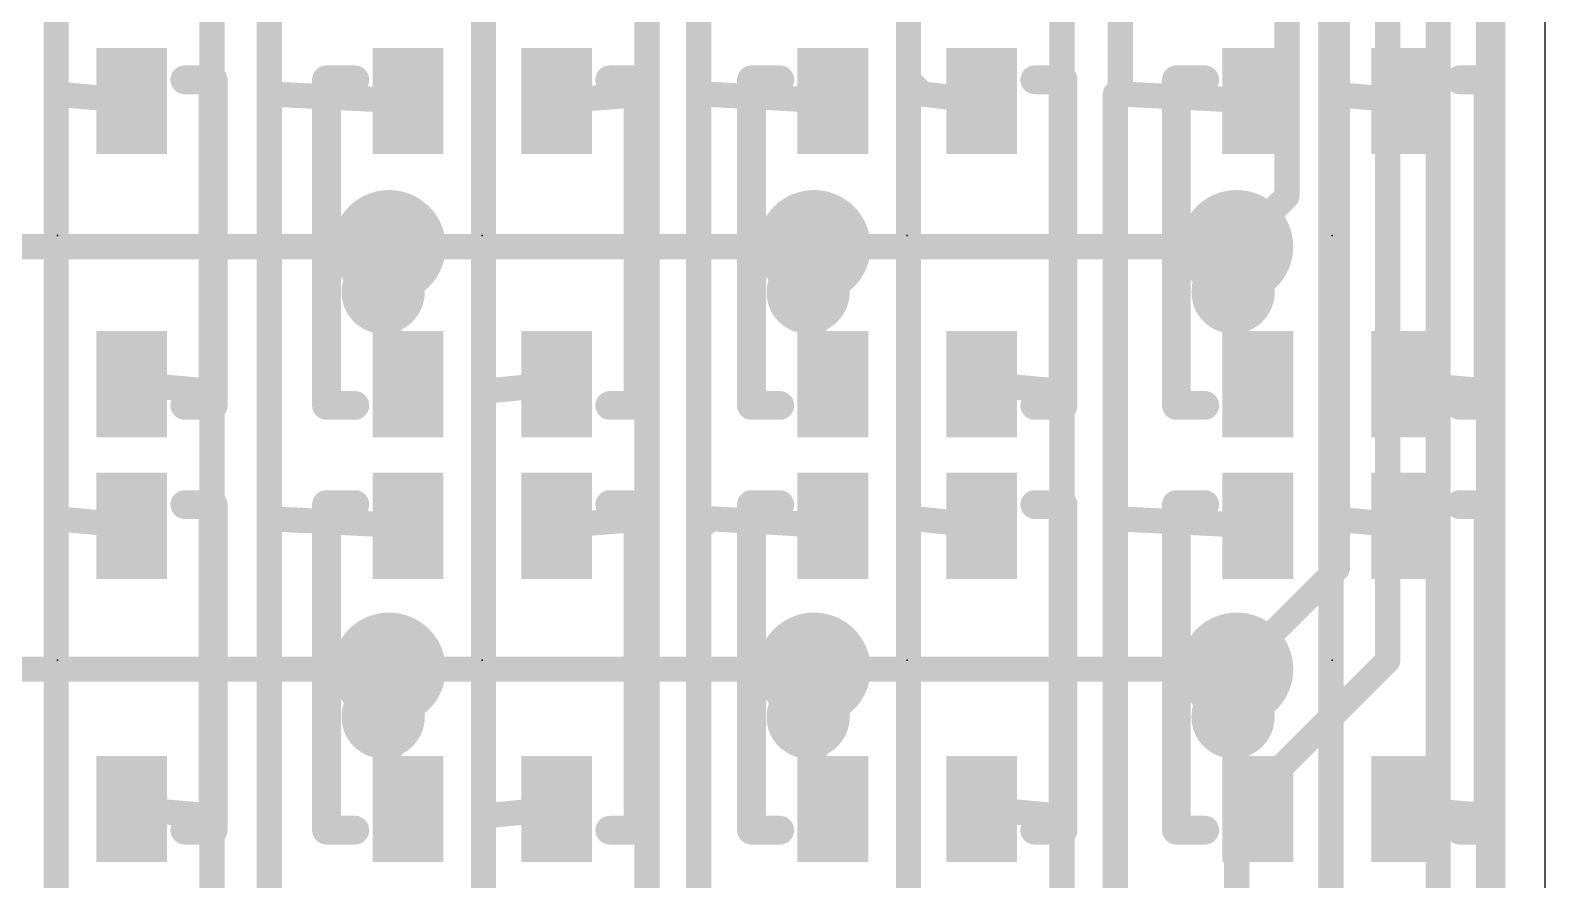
# Model space of a CAD drawing. Extents: x -9.9 to 44.1, y -5.1 to 53.3.
# Drawn here: x 28.31 to 39, y 15.15 to 21.15 of the extents above; entities that cross this region are included whole.
import ezdxf

# ---------------------------------------------------------------- set-up
doc = ezdxf.new("R2010")
doc.units = 0
for name, color, linetype in [('1', 12, 'CONTINUOUS'), ('16', 132, 'CONTINUOUS'), ('18', 110, 'CONTINUOUS'), ('20', 53, 'CONTINUOUS'), ('21', 40, 'CONTINUOUS'), ('23', 40, 'CONTINUOUS'), ('31', 253, 'CONTINUOUS')]:
    doc.layers.add(name, color=color, linetype=linetype)

# ---------------------------------------------------------------- blocks, each defined once
blk = doc.blocks.new('RECT')
blk.add_solid([(-0.5, -0.5), (0.5, -0.5), (-0.5, 0.5), (0.5, 0.5)])
blk = doc.blocks.new('ROUNDV')
at = {"const_width": 0.5}
blk.add_lwpolyline([(0, -0.25, 1), (0, 0.25, 1), (0, -0.25)], format="xyb", dxfattribs=at)

msp = doc.modelspace()

# ---------------------------------------------------------------- linework, layer by layer
at = {"layer": '1', "const_width": 0.1778}
for points in [[(28.4917, 20.7), (28.4917, 23.7)], [(29.996, 23.7), (29.996, 20.7)], [(32.663, 23.7), (32.663, 20.7)], [(37.4917, 23.7), (37.4917, 20.7)], [(33.0273, 23.592), (33.0273, 20.671)], [(34.5083, 23.592), (34.5083, 20.798)], [(36.0045, 21.6901), (36.0045, 20.7)], [(38.632, 21.687), (38.632, 18.6)], [(29.5917, 21.56), (29.5917, 18.6)], [(31.5083, 18.6), (31.5083, 21.56)], [(35.5917, 18.6), (35.5917, 21.6)], [(34.5083, 20.798), (34.5083, 17.75)], [(34.6063, 20.7), (34.5083, 20.798)], [(28.4917, 17.7), (28.4917, 20.7)], [(29.025, 20.65), (28.4917, 20.7)], [(29.996, 20.7), (29.996, 17.7)], [(30.975, 20.65), (29.996, 20.7)], [(32.025, 20.65), (32.663, 20.7)], [(32.663, 20.7), (32.663, 17.7)], [(33.0563, 20.7), (33.0273, 20.671)], [(33.0273, 20.671), (33.0273, 17.623)], [(33.975, 20.65), (33.0563, 20.7)], [(35.025, 20.65), (34.6063, 20.7)], [(35.969, 20.7), (35.969, 17.7)], [(36.0045, 20.7), (35.969, 20.7)], [(36.975, 20.65), (36.0045, 20.7)], [(37.4917, 20.7), (37.4917, 17.7)], [(38.025, 20.65), (37.4917, 20.7)], [(30.8416, 18.7084), (30.8416, 19.6215)], [(33.8416, 18.7084), (33.8416, 19.6215)], [(36.825, 18.725), (36.825, 19.6215)], [(29.025, 18.65), (29.5917, 18.6)], [(30.975, 18.65), (30.8416, 18.7084)], [(32.025, 18.65), (31.5083, 18.6)], [(33.975, 18.65), (33.8416, 18.7084)], [(35.025, 18.65), (35.5917, 18.6)], [(36.975, 18.65), (36.825, 18.725)], [(38.025, 18.65), (38.632, 18.6)], [(29.5917, 18.6), (29.5917, 15.6)], [(31.5083, 15.6), (31.5083, 18.6)], [(35.5917, 15.591), (35.5917, 18.6)], [(38.632, 18.6), (38.632, 15.6)], [(28.4917, 14.829), (28.4917, 17.7)], [(29.025, 17.65), (28.4917, 17.7)], [(29.996, 17.7), (29.996, 14.7)], [(30.975, 17.65), (29.996, 17.7)], [(32.025, 17.65), (32.663, 17.7)], [(32.663, 17.7), (32.663, 14.7)], [(33.1043, 17.7), (33.0273, 17.623)], [(33.975, 17.65), (33.1043, 17.7)], [(34.5083, 17.75), (34.5083, 14.702)], [(34.5583, 17.7), (34.5083, 17.75)], [(35.025, 17.65), (34.5583, 17.7)], [(35.969, 17.7), (35.969, 14.7)], [(36.975, 17.65), (35.969, 17.7)], [(37.4917, 17.7), (37.4917, 14.7)], [(38.025, 17.65), (37.4917, 17.7)], [(33.0273, 17.623), (33.0273, 14.829)], [(30.8416, 15.7085), (30.8416, 16.637)], [(33.8416, 15.7085), (33.8416, 16.637)], [(36.825, 15.7251), (36.825, 16.637)], [(29.025, 15.65), (29.5917, 15.6)], [(30.975, 15.65), (30.8416, 15.7085)], [(32.025, 15.65), (31.5083, 15.6)], [(33.975, 15.65), (33.8416, 15.7085)], [(35.025, 15.65), (35.5827, 15.6)], [(36.975, 15.65), (36.825, 15.7251)], [(38.025, 15.65), (38.632, 15.6)], [(29.5917, 15.6), (29.5917, 12.6)], [(31.5083, 12.6), (31.5083, 15.6)], [(35.5827, 15.6), (35.5917, 15.591)], [(35.5917, 12.67), (35.5917, 15.591)], [(38.632, 15.6), (38.632, 12.6)]]:
    msp.add_lwpolyline(points, dxfattribs=at)
at = {"layer": '1', "const_width": 0.0889}
for points in [[(34.5397, 20.8294, 1), (34.4769, 20.7666)], [(34.5527, 20.798, 1), (34.4639, 20.798)], [(28.5362, 20.7, 1), (28.4473, 20.7)], [(28.4958, 20.7443, 1), (28.4876, 20.6557)], [(28.4473, 20.7, 1), (28.5362, 20.7)], [(30.0405, 20.7, 1), (29.9516, 20.7)], [(29.9983, 20.7444, 1), (29.9937, 20.6556)], [(29.9516, 20.7, 1), (30.0405, 20.7)], [(32.7075, 20.7, 1), (32.6186, 20.7)], [(32.6186, 20.7, 1), (32.7075, 20.7)], [(32.6665, 20.6557, 1), (32.6595, 20.7443)], [(32.9959, 20.7024, 1), (33.0587, 20.6396)], [(33.0718, 20.671, 1), (32.9829, 20.671)], [(33.0587, 20.7444, 1), (33.0539, 20.6556)], [(33.0877, 20.6686, 1), (33.0249, 20.7314)], [(34.4639, 20.798, 1), (34.5527, 20.798)], [(34.6116, 20.7441, 1), (34.601, 20.6559)], [(34.5749, 20.6686, 1), (34.6377, 20.7314)], [(35.969, 20.7445, 1), (35.969, 20.6555)], [(36.0134, 20.7, 1), (35.9246, 20.7)], [(36.0068, 20.7444, 1), (36.0022, 20.6556)], [(35.9601, 20.7, 1), (36.0489, 20.7)], [(36.0045, 20.6555, 1), (36.0045, 20.7445)], [(37.4958, 20.7443, 1), (37.4876, 20.6557)], [(37.5361, 20.7, 1), (37.4473, 20.7)], [(37.4473, 20.7, 1), (37.5361, 20.7)], [(29.0209, 20.6057, 1), (29.0291, 20.6943)], [(30.9727, 20.6056, 1), (30.9773, 20.6944)], [(32.0215, 20.6943, 1), (32.0285, 20.6057)], [(32.9829, 20.671, 1), (33.0718, 20.671)], [(33.9726, 20.6056, 1), (33.9774, 20.6944)], [(35.0197, 20.6059, 1), (35.0303, 20.6941)], [(36.9727, 20.6056, 1), (36.9773, 20.6944)], [(38.0209, 20.6057, 1), (38.0291, 20.6943)], [(30.886, 19.6215, 1), (30.7971, 19.6215)], [(33.886, 19.6215, 1), (33.7971, 19.6215)], [(36.8694, 19.6215, 1), (36.7805, 19.6215)], [(29.0289, 18.6943, 1), (29.0211, 18.6057)], [(30.8594, 18.7492, 1), (30.8237, 18.6677)], [(30.7971, 18.7084, 1), (30.886, 18.7084)], [(30.9572, 18.6093, 1), (30.9928, 18.6907)], [(32.0293, 18.6058, 1), (32.0207, 18.6942)], [(33.8594, 18.7492, 1), (33.8237, 18.6677)], [(33.7971, 18.7084, 1), (33.886, 18.7084)], [(33.9572, 18.6093, 1), (33.9928, 18.6907)], [(35.0289, 18.6943, 1), (35.0211, 18.6057)], [(36.8448, 18.7648, 1), (36.8051, 18.6853)], [(36.7805, 18.725, 1), (36.8694, 18.725)], [(36.9551, 18.6102, 1), (36.9949, 18.6898)], [(38.0286, 18.6943, 1), (38.0214, 18.6057)], [(29.6362, 18.6, 1), (29.5473, 18.6)], [(29.5473, 18.6, 1), (29.6362, 18.6)], [(29.5878, 18.5557, 1), (29.5956, 18.6443)], [(31.5528, 18.6, 1), (31.4639, 18.6)], [(31.504, 18.6442, 1), (31.5126, 18.5558)], [(31.4639, 18.6, 1), (31.5528, 18.6)], [(35.6362, 18.6, 1), (35.5473, 18.6)], [(35.5473, 18.6, 1), (35.6362, 18.6)], [(35.5878, 18.5557, 1), (35.5956, 18.6443)], [(38.6765, 18.6, 1), (38.5876, 18.6)], [(38.5876, 18.6, 1), (38.6765, 18.6)], [(38.6284, 18.5557, 1), (38.6356, 18.6443)], [(28.5362, 17.7, 1), (28.4473, 17.7)], [(28.4958, 17.7443, 1), (28.4876, 17.6557)], [(30.0405, 17.7, 1), (29.9516, 17.7)], [(29.9983, 17.7444, 1), (29.9937, 17.6556)], [(32.7075, 17.7, 1), (32.6186, 17.7)], [(32.6665, 17.6557, 1), (32.6595, 17.7443)], [(33.1068, 17.7444, 1), (33.1018, 17.6556)], [(33.1357, 17.6686, 1), (33.0729, 17.7314)], [(34.5397, 17.7814, 1), (34.4769, 17.7186)], [(34.5527, 17.75, 1), (34.4639, 17.75)], [(34.4639, 17.75, 1), (34.5527, 17.75)], [(34.563, 17.7442, 1), (34.5536, 17.6558)], [(34.5269, 17.6686, 1), (34.5897, 17.7314)], [(35.9712, 17.7444, 1), (35.9668, 17.6556)], [(36.0134, 17.7, 1), (35.9246, 17.7)], [(37.4958, 17.7443, 1), (37.4876, 17.6557)], [(37.5361, 17.7, 1), (37.4473, 17.7)], [(28.4473, 17.7, 1), (28.5362, 17.7)], [(29.0209, 17.6057, 1), (29.0291, 17.6943)], [(29.9516, 17.7, 1), (30.0405, 17.7)], [(30.9727, 17.6056, 1), (30.9773, 17.6944)], [(32.0215, 17.6943, 1), (32.0285, 17.6057)], [(32.6186, 17.7, 1), (32.7075, 17.7)], [(32.9959, 17.6544, 1), (33.0587, 17.5916)], [(33.0718, 17.623, 1), (32.9829, 17.623)], [(32.9829, 17.623, 1), (33.0718, 17.623)], [(33.9725, 17.6056, 1), (33.9775, 17.6944)], [(35.0203, 17.6058, 1), (35.0297, 17.6942)], [(35.9246, 17.7, 1), (36.0134, 17.7)], [(36.9728, 17.6056, 1), (36.9772, 17.6944)], [(37.4473, 17.7, 1), (37.5361, 17.7)], [(38.0209, 17.6057, 1), (38.0291, 17.6943)], [(30.886, 16.637, 1), (30.7971, 16.637)], [(33.886, 16.637, 1), (33.7971, 16.637)], [(36.8694, 16.637, 1), (36.7805, 16.637)], [(29.0289, 15.6943, 1), (29.0211, 15.6057)], [(30.8594, 15.7492, 1), (30.8237, 15.6677)], [(30.7971, 15.7085, 1), (30.886, 15.7085)], [(30.9572, 15.6093, 1), (30.9928, 15.6907)], [(32.0293, 15.6058, 1), (32.0207, 15.6942)], [(33.8594, 15.7492, 1), (33.8237, 15.6677)], [(33.7971, 15.7085, 1), (33.886, 15.7085)], [(33.9572, 15.6093, 1), (33.9928, 15.6907)], [(35.029, 15.6943, 1), (35.021, 15.6057)], [(36.8448, 15.7648, 1), (36.8051, 15.6853)], [(36.7805, 15.7251, 1), (36.8694, 15.7251)], [(36.9551, 15.6102, 1), (36.9949, 15.6898)], [(38.0286, 15.6943, 1), (38.0214, 15.6057)], [(29.6362, 15.6, 1), (29.5473, 15.6)], [(29.5473, 15.6, 1), (29.6362, 15.6)], [(29.5878, 15.5557, 1), (29.5956, 15.6443)], [(31.5528, 15.6, 1), (31.4639, 15.6)], [(31.504, 15.6442, 1), (31.5126, 15.5558)], [(31.4639, 15.6, 1), (31.5528, 15.6)], [(35.6141, 15.6314, 1), (35.5513, 15.5686)], [(35.6362, 15.591, 1), (35.5473, 15.591)], [(35.5473, 15.591, 1), (35.6362, 15.591)], [(35.5603, 15.5596, 1), (35.6231, 15.6224)], [(35.5787, 15.5557, 1), (35.5867, 15.6443)], [(38.6765, 15.6, 1), (38.5876, 15.6)], [(38.5876, 15.6, 1), (38.6765, 15.6)], [(38.6284, 15.5557, 1), (38.6356, 15.6443)]]:
    msp.add_lwpolyline(points, format="xyb", dxfattribs=at)
at = {"layer": '16', "const_width": 0.1778}
for points in [[(37.1806, 19.9771), (37.1806, 24.6273)], [(37.5361, 17.3482), (37.5361, 24.48)], [(37.8918, 16.6974), (37.8918, 24.3327)], [(38.2474, 14.0685), (38.2474, 24.1854)], [(38.6029, 13.9212), (38.6029, 24.0381)], [(36.825, 19.6215), (37.1806, 19.9771)], [(30.8416, 19.6215), (27.825, 19.6215)], [(33.8416, 19.6215), (30.8416, 19.6215)], [(36.825, 19.6215), (33.8416, 19.6215)], [(36.825, 16.637), (37.5361, 17.3482)], [(36.825, 15.6306), (37.8918, 16.6974)], [(30.8416, 16.637), (27.825, 16.637)], [(33.8416, 16.637), (30.8416, 16.637)], [(33.9598, 16.637), (33.8416, 16.637)], [(33.8416, 16.637), (33.8416, 16.637)], [(36.825, 16.637), (33.9598, 16.637)], [(36.825, 13.6525), (36.825, 15.6306)]]:
    msp.add_lwpolyline(points, dxfattribs=at)
at = {"layer": '16', "const_width": 0.0889}
for points in [[(37.1361, 19.9771, 1), (37.225, 19.9771)], [(37.212, 19.9457, 1), (37.1491, 20.0085)], [(30.8416, 19.666, 1), (30.8416, 19.577)], [(30.8416, 19.577, 1), (30.8416, 19.666)], [(33.8416, 19.666, 1), (33.8416, 19.577)], [(33.8416, 19.577, 1), (33.8416, 19.666)], [(36.7935, 19.6529, 1), (36.8564, 19.5901)], [(36.825, 19.577, 1), (36.825, 19.666)], [(37.5676, 17.3168, 1), (37.5047, 17.3796)], [(37.4917, 17.3482, 1), (37.5806, 17.3482)], [(37.9232, 16.6659, 1), (37.8603, 16.7288)], [(30.8416, 16.6815, 1), (30.8416, 16.5925)], [(30.8416, 16.5925, 1), (30.8416, 16.6815)], [(33.8416, 16.6815, 1), (33.8416, 16.5925)], [(33.8416, 16.6815, 1), (33.8416, 16.5925)], [(33.8416, 16.5925, 1), (33.8416, 16.6815)], [(33.8416, 16.5925, 1), (33.8416, 16.6815)], [(33.9598, 16.6815, 1), (33.9598, 16.5925)], [(33.9598, 16.5925, 1), (33.9598, 16.6815)], [(36.7935, 16.6684, 1), (36.8564, 16.6056)], [(36.825, 16.5925, 1), (36.825, 16.6815)], [(37.8473, 16.6974, 1), (37.9362, 16.6974)], [(36.8694, 15.6306, 1), (36.7805, 15.6306)], [(36.7935, 15.662, 1), (36.8564, 15.5991)]]:
    msp.add_lwpolyline(points, format="xyb", dxfattribs=at)
at = {"layer": '20'}
msp.add_line((39, 43.46), (39, -2.54), dxfattribs=at)
at = {"layer": '21', "const_width": 0.2032}
for points in [[(29.6, 20.8), (29.4, 20.8)], [(29.6, 18.5), (29.6, 20.8)], [(30.4, 18.5), (30.4, 20.8)], [(30.4, 20.8), (30.6, 20.8)], [(32.6, 20.8), (32.4, 20.8)], [(32.6, 18.5), (32.6, 20.8)], [(33.4, 18.5), (33.4, 20.8)], [(33.4, 20.8), (33.6, 20.8)], [(35.6, 20.8), (35.4, 20.8)], [(35.6, 18.5), (35.6, 20.8)], [(36.4, 18.5), (36.4, 20.8)], [(36.4, 20.8), (36.6, 20.8)], [(38.6, 20.8), (38.4, 20.8)], [(38.6, 18.5), (38.6, 20.8)], [(29.4, 18.5), (29.6, 18.5)], [(30.6, 18.5), (30.4, 18.5)], [(32.4, 18.5), (32.6, 18.5)], [(33.6, 18.5), (33.4, 18.5)], [(35.4, 18.5), (35.6, 18.5)], [(36.6, 18.5), (36.4, 18.5)], [(38.4, 18.5), (38.6, 18.5)], [(29.6, 17.8), (29.4, 17.8)], [(29.6, 15.5), (29.6, 17.8)], [(30.4, 15.5), (30.4, 17.8)], [(30.4, 17.8), (30.6, 17.8)], [(32.6, 17.8), (32.4, 17.8)], [(32.6, 15.5), (32.6, 17.8)], [(33.4, 15.5), (33.4, 17.8)], [(33.4, 17.8), (33.6, 17.8)], [(35.6, 17.8), (35.4, 17.8)], [(35.6, 15.5), (35.6, 17.8)], [(36.4, 15.5), (36.4, 17.8)], [(36.4, 17.8), (36.6, 17.8)], [(38.6, 17.8), (38.4, 17.8)], [(38.6, 15.5), (38.6, 17.8)], [(29.4, 15.5), (29.6, 15.5)], [(30.6, 15.5), (30.4, 15.5)], [(32.4, 15.5), (32.6, 15.5)], [(33.6, 15.5), (33.4, 15.5)], [(35.4, 15.5), (35.6, 15.5)], [(36.6, 15.5), (36.4, 15.5)], [(38.4, 15.5), (38.6, 15.5)]]:
    msp.add_lwpolyline(points, dxfattribs=at)
at = {"layer": '21'}
for points, const_width in [([(29.4, 20.8508, 1), (29.4, 20.7492)], 0.1016), ([(29.6508, 20.8, 1), (29.5492, 20.8)], 0.1016), ([(29.6, 20.7492, 1), (29.6, 20.8508)], 0.1016), ([(30.4508, 20.8, 1), (30.3492, 20.8)], 0.1016), ([(30.4, 20.8508, 1), (30.4, 20.7492)], 0.1016), ([(30.6, 20.7492, 1), (30.6, 20.8508)], 0.1016), ([(32.4, 20.8508, 1), (32.4, 20.7492)], 0.1016), ([(32.6508, 20.8, 1), (32.5492, 20.8)], 0.1016), ([(32.6, 20.7492, 1), (32.6, 20.8508)], 0.1016), ([(33.4508, 20.8, 1), (33.3492, 20.8)], 0.1016), ([(33.4, 20.8508, 1), (33.4, 20.7492)], 0.1016), ([(33.6, 20.7492, 1), (33.6, 20.8508)], 0.1016), ([(35.4, 20.8508, 1), (35.4, 20.7492)], 0.1016), ([(35.6508, 20.8, 1), (35.5492, 20.8)], 0.1016), ([(35.6, 20.7492, 1), (35.6, 20.8508)], 0.1016), ([(36.4508, 20.8, 1), (36.3492, 20.8)], 0.1016), ([(36.4, 20.8508, 1), (36.4, 20.7492)], 0.1016), ([(36.6, 20.7492, 1), (36.6, 20.8508)], 0.1016), ([(38.4, 20.8508, 1), (38.4, 20.7492)], 0.1016), ([(38.6508, 20.8, 1), (38.5492, 20.8)], 0.1016), ([(38.6, 20.7492, 1), (38.6, 20.8508)], 0.1016), ([(30.8, 19.1586, 1), (30.8, 19.4414, 1), (30.8, 19.1586)], 0.3048), ([(33.8, 19.1586, 1), (33.8, 19.4414, 1), (33.8, 19.1586)], 0.3048), ([(36.8, 19.1586, 1), (36.8, 19.4414, 1), (36.8, 19.1586)], 0.3048), ([(29.4, 18.5508, 1), (29.4, 18.4492)], 0.1016), ([(29.5492, 18.5, 1), (29.6508, 18.5)], 0.1016), ([(29.6, 18.4492, 1), (29.6, 18.5508)], 0.1016), ([(30.4, 18.5508, 1), (30.4, 18.4492)], 0.1016), ([(30.3492, 18.5, 1), (30.4508, 18.5)], 0.1016), ([(30.6, 18.4492, 1), (30.6, 18.5508)], 0.1016), ([(32.4, 18.5508, 1), (32.4, 18.4492)], 0.1016), ([(32.5492, 18.5, 1), (32.6508, 18.5)], 0.1016), ([(32.6, 18.4492, 1), (32.6, 18.5508)], 0.1016), ([(33.4, 18.5508, 1), (33.4, 18.4492)], 0.1016), ([(33.3492, 18.5, 1), (33.4508, 18.5)], 0.1016), ([(33.6, 18.4492, 1), (33.6, 18.5508)], 0.1016), ([(35.4, 18.5508, 1), (35.4, 18.4492)], 0.1016), ([(35.5492, 18.5, 1), (35.6508, 18.5)], 0.1016), ([(35.6, 18.4492, 1), (35.6, 18.5508)], 0.1016), ([(36.4, 18.5508, 1), (36.4, 18.4492)], 0.1016), ([(36.3492, 18.5, 1), (36.4508, 18.5)], 0.1016), ([(36.6, 18.4492, 1), (36.6, 18.5508)], 0.1016), ([(38.4, 18.5508, 1), (38.4, 18.4492)], 0.1016), ([(38.5492, 18.5, 1), (38.6508, 18.5)], 0.1016), ([(38.6, 18.4492, 1), (38.6, 18.5508)], 0.1016), ([(29.4, 17.8508, 1), (29.4, 17.7492)], 0.1016), ([(29.6508, 17.8, 1), (29.5492, 17.8)], 0.1016), ([(29.6, 17.7492, 1), (29.6, 17.8508)], 0.1016), ([(30.4508, 17.8, 1), (30.3492, 17.8)], 0.1016), ([(30.4, 17.8508, 1), (30.4, 17.7492)], 0.1016), ([(30.6, 17.7492, 1), (30.6, 17.8508)], 0.1016), ([(32.4, 17.8508, 1), (32.4, 17.7492)], 0.1016), ([(32.6508, 17.8, 1), (32.5492, 17.8)], 0.1016), ([(32.6, 17.7492, 1), (32.6, 17.8508)], 0.1016), ([(33.4508, 17.8, 1), (33.3492, 17.8)], 0.1016), ([(33.4, 17.8508, 1), (33.4, 17.7492)], 0.1016), ([(33.6, 17.7492, 1), (33.6, 17.8508)], 0.1016), ([(35.4, 17.8508, 1), (35.4, 17.7492)], 0.1016), ([(35.6508, 17.8, 1), (35.5492, 17.8)], 0.1016), ([(35.6, 17.7492, 1), (35.6, 17.8508)], 0.1016), ([(36.4508, 17.8, 1), (36.3492, 17.8)], 0.1016), ([(36.4, 17.8508, 1), (36.4, 17.7492)], 0.1016), ([(36.6, 17.7492, 1), (36.6, 17.8508)], 0.1016), ([(38.4, 17.8508, 1), (38.4, 17.7492)], 0.1016), ([(38.6508, 17.8, 1), (38.5492, 17.8)], 0.1016), ([(38.6, 17.7492, 1), (38.6, 17.8508)], 0.1016), ([(30.8, 16.1586, 1), (30.8, 16.4414, 1), (30.8, 16.1586)], 0.3048), ([(33.8, 16.1586, 1), (33.8, 16.4414, 1), (33.8, 16.1586)], 0.3048), ([(36.8, 16.1586, 1), (36.8, 16.4414, 1), (36.8, 16.1586)], 0.3048), ([(29.4, 15.5508, 1), (29.4, 15.4492)], 0.1016), ([(29.5492, 15.5, 1), (29.6508, 15.5)], 0.1016), ([(29.6, 15.4492, 1), (29.6, 15.5508)], 0.1016), ([(30.4, 15.5508, 1), (30.4, 15.4492)], 0.1016), ([(30.3492, 15.5, 1), (30.4508, 15.5)], 0.1016), ([(30.6, 15.4492, 1), (30.6, 15.5508)], 0.1016), ([(32.4, 15.5508, 1), (32.4, 15.4492)], 0.1016), ([(32.5492, 15.5, 1), (32.6508, 15.5)], 0.1016), ([(32.6, 15.4492, 1), (32.6, 15.5508)], 0.1016), ([(33.4, 15.5508, 1), (33.4, 15.4492)], 0.1016), ([(33.3492, 15.5, 1), (33.4508, 15.5)], 0.1016), ([(33.6, 15.4492, 1), (33.6, 15.5508)], 0.1016), ([(35.4, 15.5508, 1), (35.4, 15.4492)], 0.1016), ([(35.5492, 15.5, 1), (35.6508, 15.5)], 0.1016), ([(35.6, 15.4492, 1), (35.6, 15.5508)], 0.1016), ([(36.4, 15.5508, 1), (36.4, 15.4492)], 0.1016), ([(36.3492, 15.5, 1), (36.4508, 15.5)], 0.1016), ([(36.6, 15.4492, 1), (36.6, 15.5508)], 0.1016), ([(38.4, 15.5508, 1), (38.4, 15.4492)], 0.1016), ([(38.5492, 15.5, 1), (38.6508, 15.5)], 0.1016), ([(38.6, 15.4492, 1), (38.6, 15.5508)], 0.1016)]:
    msp.add_lwpolyline(points, format="xyb", dxfattribs=dict(at, const_width=const_width))
at = {"layer": '23'}
for p in [(28.5, 19.7), (31.5, 19.7), (34.5, 19.7), (37.5, 19.7), (28.5, 16.7), (31.5, 16.7), (34.5, 16.7), (37.5, 16.7)]:
    msp.add_point(p, dxfattribs=at)

# ---------------------------------------------------------------- block references
at = {"layer": '1', "xscale": 0.75, "yscale": 0.5, "rotation": 90}
for p in [(29.025, 20.65), (30.975, 20.65), (32.025, 20.65), (33.975, 20.65), (35.025, 20.65), (36.975, 20.65), (38.025, 20.65), (29.025, 18.65), (30.975, 18.65), (32.025, 18.65), (33.975, 18.65), (35.025, 18.65), (36.975, 18.65), (38.025, 18.65), (29.025, 17.65), (30.975, 17.65), (32.025, 17.65), (33.975, 17.65), (35.025, 17.65), (36.975, 17.65), (38.025, 17.65), (29.025, 15.65), (30.975, 15.65), (32.025, 15.65), (33.975, 15.65), (35.025, 15.65), (36.975, 15.65), (38.025, 15.65)]:
    msp.add_blockref('RECT', p, dxfattribs=at)
at = {"layer": '18', "xscale": 0.8001, "yscale": 0.8001}
for p in [(30.8416, 19.6215), (30.8416, 19.6215), (33.8416, 19.6215), (33.8416, 19.6215), (36.825, 19.6215), (36.825, 19.6215), (30.8416, 16.637), (30.8416, 16.637), (33.8416, 16.637), (33.8416, 16.637), (36.825, 16.637), (36.825, 16.637)]:
    msp.add_blockref('ROUNDV', p, dxfattribs=at)
at = {"layer": '31', "xscale": 0.75, "yscale": 0.5, "rotation": 90}
for p in [(29.025, 20.65), (30.975, 20.65), (32.025, 20.65), (33.975, 20.65), (35.025, 20.65), (36.975, 20.65), (38.025, 20.65), (29.025, 18.65), (30.975, 18.65), (32.025, 18.65), (33.975, 18.65), (35.025, 18.65), (36.975, 18.65), (38.025, 18.65), (29.025, 17.65), (30.975, 17.65), (32.025, 17.65), (33.975, 17.65), (35.025, 17.65), (36.975, 17.65), (38.025, 17.65), (29.025, 15.65), (30.975, 15.65), (32.025, 15.65), (33.975, 15.65), (35.025, 15.65), (36.975, 15.65), (38.025, 15.65)]:
    msp.add_blockref('RECT', p, dxfattribs=at)

doc.saveas('drawing.dxf')
